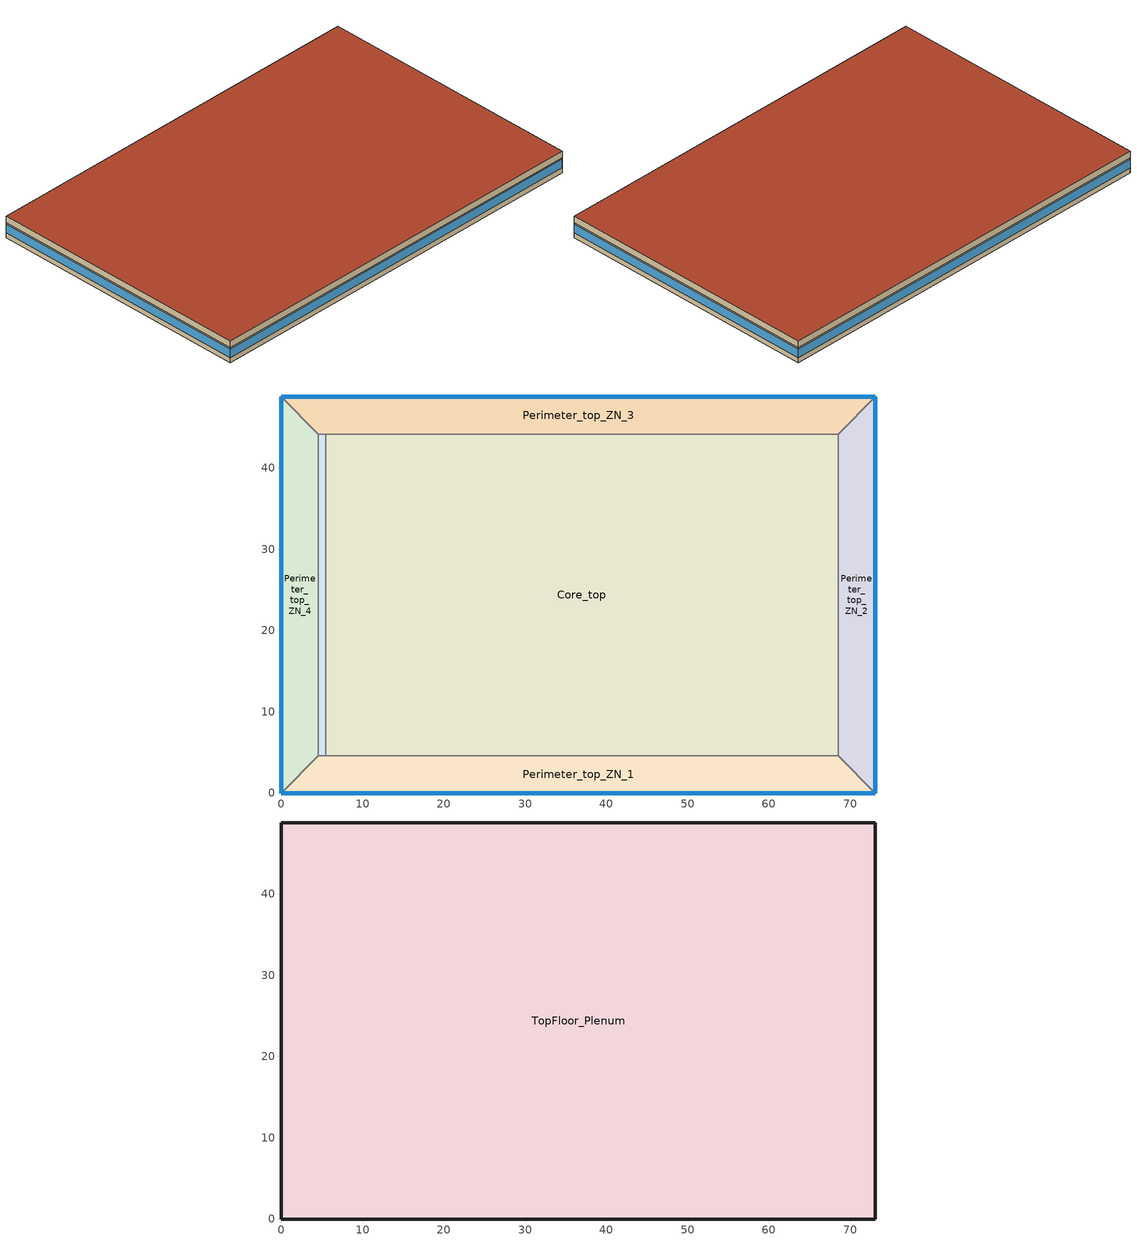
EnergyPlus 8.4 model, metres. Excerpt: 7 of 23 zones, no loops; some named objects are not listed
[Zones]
Core_top
 floor adiabatic (int_slab_floor): 68.53,44.16 68.53,4.57 5.49,4.57 5.49,44.16 z33.54
 wall to Perimeter_bot_ZN_1 (int_wall): 5.49,4.57 68.53,4.57 z33.54:36.28
 wall to Perimeter_top_ZN_4 (int_wall): 5.49,44.16 5.49,4.57 z33.54:36.28
 wall to Perimeter_top_ZN_3 (int_wall): 68.53,44.16 5.49,44.16 z33.54:36.28
 wall to Perimeter_top_ZN_2 (int_wall): 68.53,4.57 68.53,44.16 z33.54:36.28
 ceiling to TopFloor_Plenum (DropCeiling): 5.49,44.16 5.49,4.57 68.53,4.57 68.53,44.16 z36.28
Perimeter_top_ZN_3
 floor adiabatic (int_slab_floor): 73.11,48.74 68.53,44.16 4.57,44.16 0,48.74 z33.54
 wall outside (nonres_ext_wall): 73.11,48.74 0,48.74 z33.54:36.28
 wall to Perimeter_top_ZN_4 (int_wall): 0,48.74 4.57,44.16 z33.54:36.28
 wall to Perimeter_top_ZN_2 (int_wall): 68.53,44.16 73.11,48.74 z33.54:36.28
 wall to DataCenter_top_ZN_6 (int_wall): 4.57,44.16 5.49,44.16 z33.54:36.28
 window (Window_U_0.42_SHGC_0.40): 73.11,48.74 0,48.74 z34.45:36.04
 ceiling to TopFloor_Plenum (DropCeiling): 0,48.74 4.57,44.16 68.53,44.16 73.11,48.74 z36.28
Perimeter_top_ZN_2
 floor adiabatic (int_slab_floor): 73.11,48.74 73.11,0 68.53,4.57 68.53,44.16 z33.54
 wall outside (nonres_ext_wall): 73.11,0 73.11,48.74 z33.54:36.28
 wall to Perimeter_top_ZN_1 (int_wall): 68.53,4.57 73.11,0 z33.54:36.28
 window (Window_U_0.42_SHGC_0.40): 73.11,0 73.11,48.74 z34.45:36.04
 ceiling to TopFloor_Plenum (DropCeiling): 68.53,44.16 68.53,4.57 73.11,0 73.11,48.74 z36.28
Perimeter_top_ZN_1
 floor adiabatic (int_slab_floor): 68.53,4.57 73.11,0 0,0 4.57,4.57 z33.54
 wall outside (nonres_ext_wall): 0,0 73.11,0 z33.54:36.28
 wall to DataCenter_top_ZN_6 (int_wall): 5.49,4.57 4.57,4.57 z33.54:36.28
 wall to Perimeter_top_ZN_4 (int_wall): 4.57,4.57 0,0 z33.54:36.28
 window (Window_U_0.42_SHGC_0.40): 0,0 73.11,0 z34.45:36.04
 ceiling to TopFloor_Plenum (DropCeiling): 4.57,4.57 0,0 73.11,0 68.53,4.57 z36.28
Perimeter_top_ZN_4
 floor adiabatic (int_slab_floor): 4.57,44.16 4.57,4.57 0,0 0,48.74 z33.54
 wall outside (nonres_ext_wall): 0,48.74 0,0 z33.54:36.28
 wall to DataCenter_top_ZN_6 (int_wall): 4.57,4.57 4.57,44.16 z33.54:36.28
 window (Window_U_0.42_SHGC_0.40): 0,48.74 0,0 z34.45:36.04
 ceiling to TopFloor_Plenum (DropCeiling): 0,48.74 0,0 4.57,4.57 4.57,44.16 z36.28
DataCenter_top_ZN_6
 floor adiabatic (int_slab_floor): 5.49,44.16 5.49,4.57 4.57,4.57 4.57,44.16 z33.54
 ceiling to TopFloor_Plenum (DropCeiling): 4.57,44.16 4.57,4.57 5.49,4.57 5.49,44.16 z36.28
TopFloor_Plenum
 wall outside (nonres_ext_wall): 0,0 73.11,0 73.11,48.74 0,48.74 0,0 z36.28:37.5
 roof outside (nonres_roof): 0,48.74 0,0 73.11,0 73.11,48.74 z37.5
[Building]
Large Office: North Axis {deg}=0; Terrain=City; Loads Convergence Tolerance Value=0.04; Temperature Convergence Tolerance Value {deltaC}=0.2; Solar Distribution=FullInteriorAndExterior; Maximum Number of Warmup Days=25; Minimum Number of Warmup Days=6
[Site:Location]
Boise Air Terminal  Uo_ID_USA Design_Conditions: Latitude {deg}=43.62; Longitude {deg}=-116.21; Time Zone {hr}=-7; Elevation {m}=701
[SizingPeriod:DesignDay] Day of Month=21; Dry-Bulb Temperature Range Modifier Type=DefaultMultipliers; Humidity Condition Type=Wetbulb; Barometric Pressure {Pa}=93182; Rain Indicator=No; Snow Indicator=No; Daylight Saving Time Indicator=No
Name | Month | Day Type | Maximum Dry-Bulb Temperature {C} | Daily Dry-Bulb Temperature Range {deltaC} | Wetbulb or DewPoint at Maximum Dry-Bulb {C} | Wind Speed {m/s} | Wind Direction {deg} | Solar Model Indicator | Sky Clearness | ASHRAE Clear Sky Optical Depth for Beam Irradiance (taub) | ASHRAE Clear Sky Optical Depth for Diffuse Irradiance (taud)
Boise Air Terminal  Uo Ann Htg 99.6% Condns DB | 12 | WinterDesignDay | -16.3 | 0 | -16.3 | 2.3 | 120 | ASHRAEClearSky | 0
Boise Air Terminal  Uo Ann Clg .4% Condns DB=>MWB | 7 | SummerDesignDay | 36.7 | 16.7 | 17.9 | 4.2 | 330 | ASHRAETau |  | 0.398 | 2.125
[Site:WaterMainsTemperature]
Calculation Method=Correlation; Annual Average Outdoor Air Temperature {C}=10.26; Maximum Difference In Monthly Average Outdoor Air Temperatures {deltaC}=27.1
[Material]
Name | Roughness | Thickness {m} | Conductivity {W/m-K} | Density {kg/m3} | Specific Heat {J/kg-K} | Thermal Absorptance | Solar Absorptance | Visible Absorptance
Std Wood 6inch | MediumSmooth | 0.15 | 0.12 | 540 | 1210 | 0.9 | 0.7 | 0.7
AC02 Acoustic Ceiling | MediumSmooth | 0.0127 | 0.057 | 288 | 1339 | 0.9 | 0.7 | 0.2
F08 Metal surface | Smooth | 0.0008 | 45.28 | 7824 | 500
F13 Built-up roofing | Rough | 0.0095 | 0.16 | 1120 | 1460 | 0.9 | 0.7
G01 13mm gypsum board | Smooth | 0.0127 | 0.16 | 800 | 1090 | 0.9 | 0.7 | 0.5
200mm Normalweight concrete wall | MediumRough | 0.2032 | 2.31 | 2322 | 832
100mm Normalweight concrete floor | MediumRough | 0.1016 | 2.31 | 2322 | 832
[Material:NoMass] Thermal Absorptance=0.9; Solar Absorptance=0.7
Name | Roughness | Thermal Resistance {m2-K/W} | Visible Absorptance
CP02 CARPET PAD | VeryRough | 0.21648 | 0.8
Nonres_Roof_Insulation | MediumSmooth | 5.30668 | 0.7
Nonres_Exterior_Wall_Insulation | MediumSmooth | 1.63975 | 0.7
[Construction]
InteriorFurnishings: Std Wood 6inch
DropCeiling: AC02 Acoustic Ceiling
int_wall: G01 13mm gypsum board, G01 13mm gypsum board
int_slab_floor: 100mm Normalweight concrete floor, CP02 CARPET PAD
nonres_roof: F13 Built-up roofing, Nonres_Roof_Insulation, F08 Metal surface
nonres_ext_wall: 200mm Normalweight concrete wall, Nonres_Exterior_Wall_Insulation, G01 13mm gypsum board
Window_U_0.42_SHGC_0.40: LoE TINT 6MM, AIR 6MM, CLEAR 6MM
[WindowMaterial:Glazing] Optical Data Type=SpectralAverage; Infrared Transmittance at Normal Incidence=0
Name | Thickness {m} | Solar Transmittance at Normal Incidence | Front Side Solar Reflectance at Normal Incidence | Back Side Solar Reflectance at Normal Incidence | Visible Transmittance at Normal Incidence | Front Side Visible Reflectance at Normal Incidence | Back Side Visible Reflectance at Normal Incidence | Front Side Infrared Hemispherical Emissivity | Back Side Infrared Hemispherical Emissivity | Conductivity {W/m-K}
CLEAR 6MM | 0.006 | 0.775 | 0.071 | 0.071 | 0.881 | 0.08 | 0.08 | 0.84 | 0.84 | 0.9
LoE TINT 6MM | .006 | .36 | .093 | .2 | .5 | .035 | .054 | .84 | .1 | .9
[WindowMaterial:Gas]
AIR 6MM: Gas Type=Air; Thickness {m}=0.0063
[SurfaceProperty:OtherSideCoefficients] Combined Convective/Radiative Film Coefficient {W/m2-K}=0; Constant Temperature {C}=1; Constant Temperature Coefficient=1; External Dry-Bulb Temperature Coefficient=0; Ground Temperature Coefficient=0; Wind Speed Coefficient=0; Zone Air Temperature Coefficient=0; Sinusoidal Variation of Constant Temperature Coefficient=No; Period of Sinusoidal Variation {hr}=24
Name | Constant Temperature Schedule
surfPropOthSdCoefBasementAvgWall | scheduleOSCBasementWallSurfaceTemp
surfPropOthSdCoefBasementAvgFloor | scheduleOSCBasementFloorTemp
surfPropOthSdCoefBasementUpperWall | scheduleOSCBasementUpperWallTemp
surfPropOthSdCoefBasementLowerWall | scheduleOSCBasementLowerWallTemp
[Zone] Multiplier=1
Name | Type | Ceiling Height {m} | Volume {m3} | Floor Area {m2} | Part of Total Floor Area
Core_top; Perimeter_top_ZN_3; Perimeter_top_ZN_2; Perimeter_top_ZN_1; Perimeter_top_ZN_4 | 1 | autocalculate | autocalculate | autocalculate | YES
TopFloor_Plenum |  | autocalculate | autocalculate | autocalculate | No
DataCenter_top_ZN_6
[InternalMass] Construction=InteriorFurnishings
Name | Zone | Surface Area {m2}
Core_top_InternalMass_1 | Core_top | 5064.65
Perimeter_top_ZN_3_InternalMass_1 | Perimeter_top_ZN_3 | 626.8258
Perimeter_top_ZN_2_InternalMass_1 | Perimeter_top_ZN_2 | 403.9504
Perimeter_top_ZN_1_InternalMass_1 | Perimeter_top_ZN_1 | 626.8354
Perimeter_top_ZN_4_InternalMass_1 | Perimeter_top_ZN_4 | 403.9478
[People] Number of People Schedule=BLDG_OCC_SCH; Number of People Calculation Method=Area/Person; Zone Floor Area per Person {m2/person}=18.5788; Fraction Radiant=0.3; Sensible Heat Fraction=AUTOCALCULATE; Activity Level Schedule=ACTIVITY_SCH; Enable ASHRAE 55 Comfort Warnings=No; Mean Radiant Temperature Calculation Type=ZoneAveraged; Work Efficiency Schedule=WORK_EFF_SCH; Clothing Insulation Calculation Method=ClothingInsulationSchedule; Clothing Insulation Schedule=CLOTHING_SCH; Air Velocity Schedule=AIR_VELO_SCH; Thermal Comfort Model 1 Type=FANGER
Name | Zone or ZoneList
Core_top | Core_top
Perimeter_top_ZN_3 | Perimeter_top_ZN_3
Perimeter_top_ZN_2 | Perimeter_top_ZN_2
Perimeter_top_ZN_1 | Perimeter_top_ZN_1
Perimeter_top_ZN_4 | Perimeter_top_ZN_4
[Lights] Schedule=BLDG_LIGHT_SCH; Design Level Calculation Method=Watts/Area; Watts per Zone Floor Area {W/m2}=8.82641; Return Air Fraction=0; Fraction Radiant=0.7; Fraction Visible=0.2; Fraction Replaceable=1; Return Air Fraction Calculated from Plenum Temperature=No
Name | Zone or ZoneList
Core_top_Lights | Core_top
Perimeter_top_ZN_3_Lights | Perimeter_top_ZN_3
Perimeter_top_ZN_2_Lights | Perimeter_top_ZN_2
Perimeter_top_ZN_1_Lights | Perimeter_top_ZN_1
Perimeter_top_ZN_4_Lights | Perimeter_top_ZN_4
DataCenter_top_Lights | DataCenter_top_ZN_6
[ElectricEquipment] Fraction Latent=0; Fraction Radiant=0.5; Fraction Lost=0
Name | Zone or ZoneList | Schedule | Design Level Calculation Method | Design Level {W} | Watts per Zone Floor Area {W/m2}
Core_top_MiscPlug_Equip | Core_top | BLDG_EQUIP_SCH | EquipmentLevel | 20142.8
Perimeter_top_ZN_3_MiscPlug_Equip | Perimeter_top_ZN_3 | BLDG_EQUIP_SCH | EquipmentLevel | 2529.24
Perimeter_top_ZN_2_MiscPlug_Equip | Perimeter_top_ZN_2 | BLDG_EQUIP_SCH | EquipmentLevel | 1629.94
Perimeter_top_ZN_1_MiscPlug_Equip | Perimeter_top_ZN_1 | BLDG_EQUIP_SCH | EquipmentLevel | 2529.28
Perimeter_top_ZN_4_MiscPlug_Equip | Perimeter_top_ZN_4 | BLDG_EQUIP_SCH | EquipmentLevel | 1629.93
DataCenter_top_MiscPlug_Equip | DataCenter_top_ZN_6 | ALWAYS_ON | Watts/Area | 0 | 215.299
[Exterior:FuelEquipment] Fuel Use Type=Electricity
Name | Schedule | Design Level {W}
Elevators | BLDG_ELEVATORS | 244444
Elevators_Lights_Fan | ELEV_LIGHT_FAN_SCH_ADD_DF | 752
[Exterior:Lights] Control Option=AstronomicalClock
Name | Schedule | Design Level {W}
Exterior_Lights_a | Exterior_lighting_schedule_a | 12979.2
Exterior_Lights_b | Exterior_lighting_schedule_b | 43305.1
[Daylighting:Controls] Total Daylighting Reference Points=2; Z-Coordinate of First Reference Point {m}=34.29; Z-Coordinate of Second Reference Point {m}=34.29; Fraction of Zone Controlled by First Reference Point=0.3857; Fraction of Zone Controlled by Second Reference Point=0.1385; Illuminance Setpoint at First Reference Point {lux}=375; Illuminance Setpoint at Second Reference Point {lux}=375; Lighting Control Type=2; Maximum Allowable Discomfort Glare Index=22; Minimum Input Power Fraction for Continuous Dimming Control=0.3; Minimum Light Output Fraction for Continuous Dimming Control=0.2; Number of Stepped Control Steps=3; Probability Lighting will be Reset When Needed in Manual Stepped Control=1
Name | X-Coordinate of First Reference Point {m} | Y-Coordinate of First Reference Point {m} | X-Coordinate of Second Reference Point {m} | Y-Coordinate of Second Reference Point {m} | Glare Calculation Azimuth Angle of View Direction Clockwise from Zone y-Axis {deg}
Perimeter_top_ZN_1 | 36.576 | 1.6764 | 36.576 | 3.3528 | 180
Perimeter_top_ZN_2 | 71.4308 | 24.384 | 69.7544 | 24.384 | 90
Perimeter_top_ZN_3 | 36.576 | 47.0617 | 36.576 | 45.3847 | 0
Perimeter_top_ZN_4 | 1.6764 | 24.384 | 3.3528 | 24.384 | 270
[ZoneInfiltration:DesignFlowRate] Schedule=INFIL_SCH_PNNL; Design Flow Rate Calculation Method=Flow/ExteriorArea; Constant Term Coefficient=0; Temperature Term Coefficient=0; Velocity Term Coefficient=0.224; Velocity Squared Term Coefficient=0
Name | Zone or ZoneList | Flow per Exterior Surface Area {m3/s-m2}
Perimeter_top_ZN_3_Infiltration | Perimeter_top_ZN_3 | 0.00056896
Perimeter_top_ZN_2_Infiltration | Perimeter_top_ZN_2 | 0.00056896
Perimeter_top_ZN_1_Infiltration | Perimeter_top_ZN_1 | 0.00056896
Perimeter_top_ZN_4_Infiltration | Perimeter_top_ZN_4 | 0.00056896
TopFloor_Plenum_Infiltration | TopFloor_Plenum | 4.37644e-05
[AirLoopHVAC:ReturnPlenum]
TopFloor_Return_Plenum: Zone=TopFloor_Plenum
[EnergyManagementSystem:Actuator]
Name | Actuated Component Unique | Actuated Component Type | Actuated Component Control Type
DataCenter_ExtraWaterHeatC_SP | AirLoop DataCenter Basement Supply Air Outlet | System Node Setpoint | Temperature Setpoint
DataCenter_ExtraElecHeatC_Status | DataCenter_ExtraElecHeatC_Sch | Schedule:Compact | Schedule Value
DataCenter_ExtraWaterHeatC_Status | DataCenter_ExtraWaterHeatC_Sch | Schedule:Compact | Schedule Value
TowerCurveOutput | Tower_Fan_Curve | Curve | Curve Result
BoilerCurve | HEATSYS1 BOILER EFFICIENCY CURVE | Curve | Curve Result
CLGSETP_SCH_Actuator | CLGSETP_SCH_Yes_Optimum | Schedule:Compact | Schedule Value
HTGSETP_SCH_Actuator | HTGSETP_SCH_Yes_Optimum | Schedule:Compact | Schedule Value
[EnergyManagementSystem:ProgramCallingManager]
DataCenter_Main_Manager: InsideHVACSystemIterationLoop; DataCenter_Main
Transformer_Load_Prog_Manager: AfterPredictorAfterHVACManagers; Transformer_Load_Prog
ChangeTowerFlow_Manager: InsideHVACSystemIterationLoop; ChangTowerFlow
BoilerParManager: BeginNewEnvironment; SetBoilerPar
BoilerCurveManager: InsideHVACSystemIterationLoop; SetBoilerCurve
OA_BASED_OPTIMUM_START_EMS_Program Manager: AfterPredictorAfterHVACManagers; OA_BASED_OPTIMUM_START_EMS_Program
PlantPump_EMS_Program Manager: InsideHVACSystemIterationLoop; PlantPump_EMS_Program
GettimeV: EndOfSystemTimestepBeforeHVACReporting; GetTimelagV
[EnergyManagementSystem:Program]
DataCenter_Main: IF DataCenter_Humidifier_Status > 0; SET DataCenter_ExtraElecHeatC_Status = 1; SET DataCenter_ExtraElecHeatC_SP = DataCenter_AfterHumidifier_Temp + 0.36; ELSE; SET DataCenter_ExtraElecHeatC_Status = 0; SET DataCenter_ExtraElecHeatC_SP = NULL; ENDIF; IF T_OA < 10 && DataCenter_HeatC_Status >0; SET HeatGain = 0 * (DataCenter_FanDesignMass/1.2) *2118; SET FlowRate = (DataCenter_FanMassFlow/1.2)*2118; SET DataCenter_PreheatDeltaT = HeatGain/(1.08*FlowRate); SET DataCenter_ExtraWaterHeatC_Status = 1; SET DataCenter_ExtraWaterHeatC_SP = DataCenter_AfterElecHeatC_Temp + DataCenter_PreheatDeltaT; ELSE; SET DataCenter_ExtraWaterHeatC_Status = 0; SET DataCenter_ExtraWaterHeatC_SP = NULL; ENDIF
Transformer_Load_Prog: SET Wired_LTG = Facility_Int_LTG*0.0281
ChangTowerFlow: IF Chiller1_Status > 0 && Chiller2_Status == 0 && SensedCurveInput > 0.2; IF (0.5 * SensedCurveInput) > 0.2; SET AirInput = 0.5 * SensedCurveInput; ELSE; SET AirInput = 0.2; ENDIF; SET TowerCurveOutput =  2* (AirInput^3); ELSE; SET TowerCurveOutput = SensedCurveValue; ENDIF
SetBoilerPar: SET CapRated =  1362053.165; SET EtRated =  0.8125; SET CapRated = (CapRated *3.412)/1000; SET SkinLossRate = 0.02; SET BoilerType = 1; IF BoilerType  == 1; IF CapRated >10000; SET PLRx = 0.2; ELSEIF CapRated >5000; SET PLRx = 0.25; ELSEIF CapRated >1000; SET PLRx = 0.33; ELSE; SET BoilerType = 2; SET PLRx = 0.2; ENDIF; ELSE; SET PLRx = 0.2; ENDIF; IF BoilerType == 1; SET CurveX = 0.975 + 0.305 * PLRx - 0.527 * (PLRx^2) + 0.249 * (PLRx^3); ELSE; SET CurveX = 0.907 + 0.320 * PLRx - 0.420 * (PLRx^2) + 0.193 * (PLRx^3); ENDIF; SET LoadX = CapRated * PLRx; SET Etx = CurveX * EtRated; SET InputEx = LoadX/Etx; SET SkinEx = CapRated * SkinLossRate; SET Ecx = (LoadX + SkinEx)/InputEx
SetBoilerCurve: IF BoilerPLR >= PLRx; IF BoilerType == 1; SET BoilerCurve = 0.975 + 0.305*BoilerPLR - 0.527*(BoilerPLR^2) + 0.249*(BoilerPLR^3); ELSE; SET BoilerCurve = 0.907 + 0.320*BoilerPLR - 0.420*(BoilerPLR^2) + 0.193*(BoilerPLR^3); ENDIF; ELSE; IF BoilerPLR == 0; SET BoilerCurve = NULL; ELSE; IF BoilerPLR <0.05; SET BoilerCurve = (0.05/(0.05 + SkinLossRate)) * (Ecx/EtRated); ELSE; SET BoilerCurve = (BoilerPLR/(BoilerPLR + SkinLossRate)) * (Ecx/EtRated); ENDIF; ENDIF; ENDIF
OA_BASED_OPTIMUM_START_EMS_Program: IF DaylightSavings==0 && DayOfWeek>1 && Hour==4 && OAT<23.9 && OAT>1.7; SET CLGSETP_SCH_Actuator = 26.7; SET HTGSETP_SCH_Actuator = 15.6; ELSEIF DaylightSavings==1 && DayOfWeek>1 && Hour==3 && OAT<23.9 && OAT>1.7; SET CLGSETP_SCH_Actuator = 26.7; SET HTGSETP_SCH_Actuator = 15.6; ELSE; SET CLGSETP_SCH_Actuator = NULL; SET HTGSETP_SCH_Actuator = NULL; ENDIF
PlantPump_EMS_Program: IF ChillerPlantDemandLoad < 1049639.5; SET Chiller2PumpStatus = 0; SET Chiller2Status = 0; SET Chiller2PumpFlow = 0; ELSE; SET Chiller2PumpStatus = 1; SET Chiller2Status = 1; SET Chiller2PumpFlow = Chiller2PumpDesignFlow; ENDIF
GetTimelagV: SET currentMinuteV = Minute; SET currentMonthV = Month; SET currentDayOfMonthV = DayOfMonth; Set currentHourV = Hour
[EnergyManagementSystem:GlobalVariable]
DataCenter_PreheatDeltaT
Wired_LTG
BoilerType; CapRated; EtRated; PLRx; Ecx; SkinLossRate
currentMinuteV
currentMonthV
currentDayOfMonthV
currentHourV
[EnergyManagementSystem:OutputVariable]
Name | EMS Variable | Type of Data in Variable | Update Frequency | Units
DataCenter_ExtraElecHeatC_Status | DataCenter_ExtraElecHeatC_Status | Averaged | SystemTimeStep
DataCenter_ExtraWaterHeatC_Status | DataCenter_ExtraWaterHeatC_Status | Averaged | SystemTimeStep
DataCenter_ExtraWaterHeatC_SP | DataCenter_ExtraWaterHeatC_SP | Averaged | SystemTimeStep
DataCenter_PreheatDeltaT | DataCenter_PreheatDeltaT | Averaged | SystemTimeStep
Wired_LTG | Wired_LTG | Summed | ZoneTimeStep | J
currentMinuteV | currentMinuteV | Averaged | SystemTimestep
currentHourV | currentHourV | Averaged | SystemTimestep
currentDayOfMonthV | currentDayOfMonthV | Averaged | SystemTimestep
currentMonthV | currentMonthV | Averaged | SystemTimestep
[ElectricLoadCenter:Transformer]
Transformer 1: Availability Schedule=Always_On; Transformer Usage=PowerInFromGrid; Rated Capacity {VA}=500000; Phase=3; Conductor Material=Aluminum; Full Load Temperature Rise {C}=150; Fraction of Eddy Current Losses=0.1; Performance Input Method=NominalEfficiency; Nameplate Efficiency=0.987; Per Unit Load for Nameplate Efficiency=0.35; Reference Temperature for Nameplate Efficiency {C}=75; Consider Transformer Loss for Utility Cost=Yes; Meter 1=Wired_LTG_Electricity; Meter 2=Wired_Int_EQUIP
[ExternalInterface:Schedule]
Name | Initial Value
DataCenter_basement_ZN_6_CLGSETP_DC_SCH; DataCenter_bot_ZN_6_CLGSETP_DC_SCH; DataCenter_mid_ZN_6_CLGSETP_DC_SCH; DataCenter_top_ZN_6_CLGSETP_DC_SCH | 27
Basement_CLGSETP_SCH_YES_OPTIMUM; Core_bottom_CLGSETP_SCH_YES_OPTIMUM; Core_mid_CLGSETP_SCH_YES_OPTIMUM; Core_top_CLGSETP_SCH_YES_OPTIMUM; Perimeter_bot_ZN_3_CLGSETP_SCH_YES_OPTIMUM; Perimeter_bot_ZN_2_CLGSETP_SCH_YES_OPTIMUM; Perimeter_bot_ZN_1_CLGSETP_SCH_YES_OPTIMUM; Perimeter_bot_ZN_4_CLGSETP_SCH_YES_OPTIMUM; Perimeter_mid_ZN_3_CLGSETP_SCH_YES_OPTIMUM; Perimeter_mid_ZN_2_CLGSETP_SCH_YES_OPTIMUM; Perimeter_mid_ZN_1_CLGSETP_SCH_YES_OPTIMUM; Perimeter_mid_ZN_4_CLGSETP_SCH_YES_OPTIMUM; Perimeter_top_ZN_3_CLGSETP_SCH_YES_OPTIMUM; Perimeter_top_ZN_2_CLGSETP_SCH_YES_OPTIMUM; Perimeter_top_ZN_1_CLGSETP_SCH_YES_OPTIMUM; Perimeter_top_ZN_4_CLGSETP_SCH_YES_OPTIMUM | 26.7
[Schedule:Compact]
scheduleOSCBasementWallSurfaceTemp: Through:   1/31, For:AllDays, Until:24:00, 19.21, Through:   2/28, For:AllDays, Until:24:00, 19.48, Through:   3/31, For:AllDays, Until:24:00, 19.74, Through:   4/30, For:AllDays, Until:24:00, 20.21, Through:   5/31, For:AllDays, Until:24:00, 20.97, Through:   6/30, For:AllDays, Until:24:00, 23.96, Through:   7/31, For:AllDays, Until:24:00, 24.73, Through:   8/31, For:AllDays, Until:24:00, 24.72, Through:   9/30, For:AllDays, Until:24:00, 24.14, Through:  10/31, For:AllDays, Until:24:00, 21.04, Through:  11/30, For:AllDays, Until:24:00, 20.06, Through:  12/31, For:AllDays, Until:24:00, 19.25
